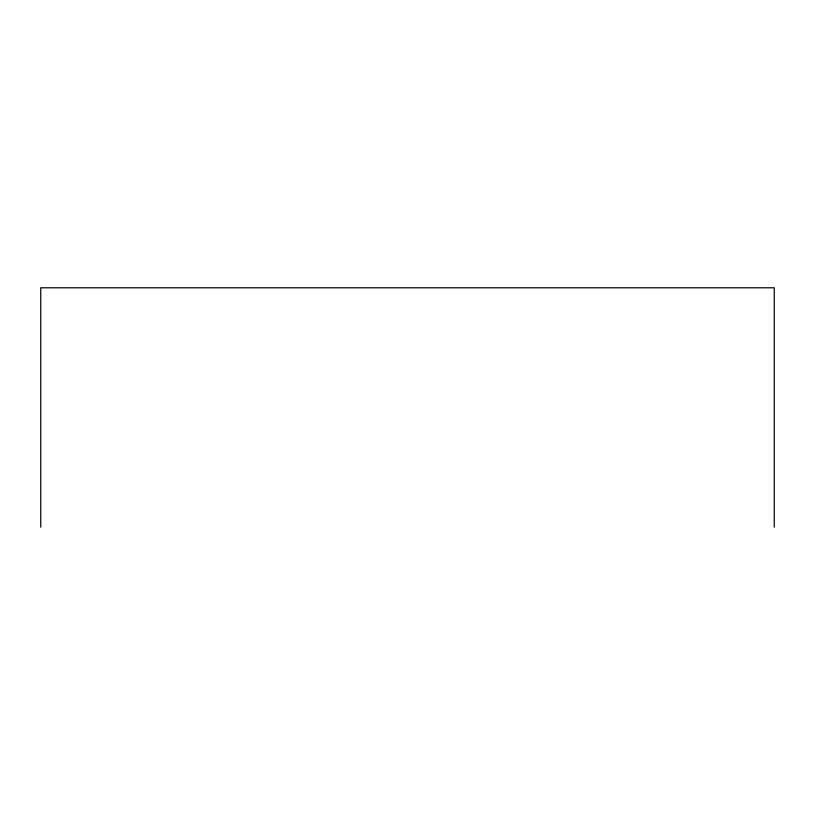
<?xml version="1.0" encoding="UTF-8"?>
<svg xmlns="http://www.w3.org/2000/svg" width="815" height="815" viewBox="0 0 815 815"><rect width="100%" height="100%" fill="white"/><g stroke="black" fill="none" stroke-linecap="round" stroke-linejoin="round"><path stroke-width="1.22" d="M774.25 527.213L774.25 287.787L40.75 287.787L40.75 527.213"/></g></svg>
